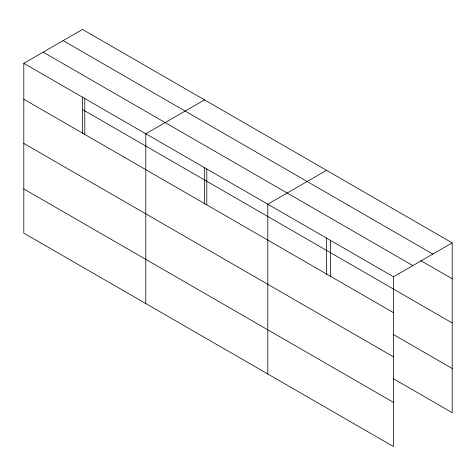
<?xml version="1.0" encoding="UTF-8"?>
<svg xmlns="http://www.w3.org/2000/svg" width="476" height="476" viewBox="0 0 476 476"><rect width="100%" height="100%" fill="white"/><g stroke="black" fill="none" stroke-linecap="round" stroke-linejoin="round"><path stroke-width="0.71" d="M393.491 356.851L393.491 276.77L23.8 63.332L23.8 233.121L393.491 446.565L393.491 356.851L23.8 143.413M393.2 378.604L452.2 412.668L452.2 242.879L82.509 29.435L23.8 63.332M204.507 99.871L145.799 133.768L145.799 303.557M326.506 170.307L267.798 204.204L267.798 373.993M393.491 276.77L452.2 242.879M63.135 40.621L432.827 254.059M420.778 260.628L452.2 278.769M43.173 52.146L412.865 265.584M82.509 109.516L452.2 322.954M23.8 99.222L393.491 312.661M393.2 334.42L452.2 368.478M23.8 188.936L393.491 402.375M330.642 240.487L330.642 276.377M326.506 237.863L326.506 274.616M206.798 168.986L206.798 204.876M204.507 167.433L204.507 204.18M84.799 98.55L84.799 134.44M82.509 96.997L82.509 133.744"/></g></svg>
